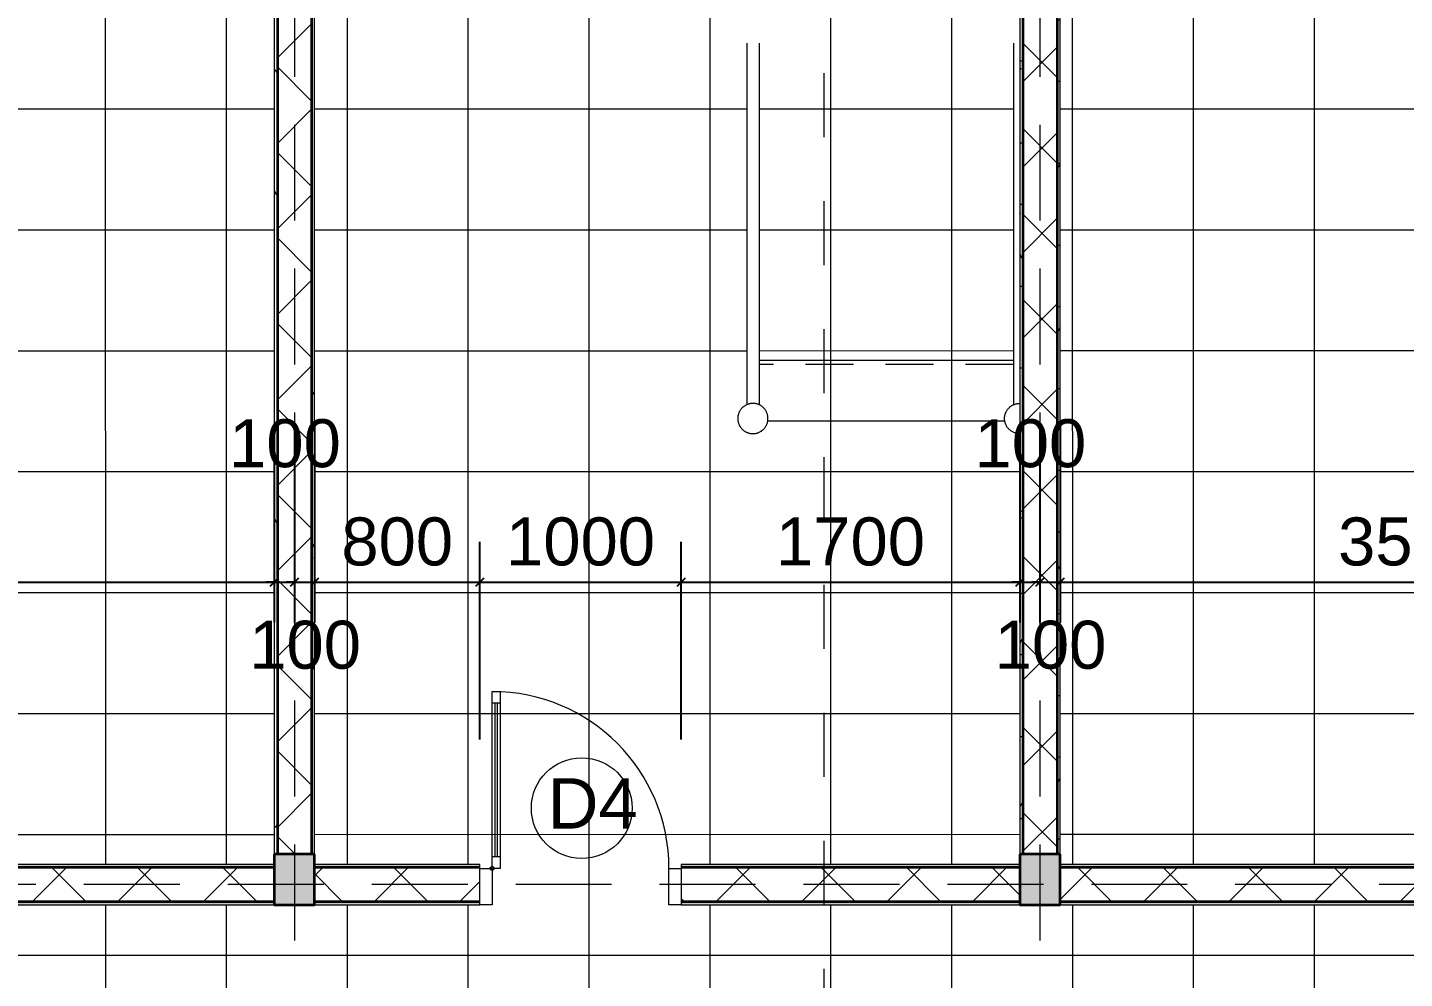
# Model space of a CAD drawing. Header units: millimetres. Extents: x -20510 to 108935, y -243239 to 20306.
# Drawn here: x 3025 to 9860, y -97666 to -92947 of the extents above; entities that cross this region are included whole.
import ezdxf

# ---------------------------------------------------------------- set-up
doc = ezdxf.new("R2010")
doc.units = ezdxf.units.MM
for name, pattern in [('Abgebrochen', [714.375, 476.25, -238.125]), ('Aligning Line', [635, 317.5, -317.5]), ('Hidden', [714.375, 476.25, -238.125]), ('Overhead', [396.875, 238.125, -158.75])]:
    doc.linetypes.add(name, pattern=pattern)
for name, color, linetype, lineweight in [('A-ANNO-DIMS', 1, 'Continuous', 9), ('A-DOOR', 2, 'Continuous', 18), ('A-DOOR-IDEN', 3, 'Continuous', 9), ('A-FLOR-HRAL', 2, 'Continuous', 9), ('A-FLOR-PATT', 8, 'Continuous', 9), ('A-WALL', 7, 'Continuous', 25), ('A-WALL-PATT', 8, 'Continuous', 18), ('G-ANNO-SYMB', 6, 'Abgebrochen', 9), ('S-COLS', 7, 'Continuous', 25), ('S-GRID', 1, 'Continuous', 9), ('S-STRS', 2, 'Continuous', 18)]:
    doc.layers.add(name, color=color, linetype=linetype, lineweight=lineweight)
doc.styles.add('Arial_2', font='arial.ttf', dxfattribs={"height": 300})
doc.styles.add('Arial_5', font='arial.ttf', dxfattribs={"height": 238.125})
doc.dimstyles.new('SecretInternalLinAngDimStyle5p4736185', dxfattribs={"dimscale": 304.8, "dimtxt": 242.94927, "dimasz": 0.130208, "dimexe": 0.656168, "dimexo": 0.0625, "dimgap": 0.260417, "dimtad": 1, "dimdec": 0, "dimrnd": 100, "dimzin": 0, "dimdsep": 46, "dimtxsty": 'Arial_5', "dimblk1": 'OBLIQUE', "dimblk2": 'OBLIQUE', "dimsah": 1, "dimcen": 0.09, "dimdle": 0.492126, "dimazin": 0, "dimtfac": 1, "dimtdec": 4, "dimtix": 1, "dimtmove": 0, "dimatfit": 3, "dimfxl": 2.624672, "dimfxlon": 1, "dimtvp": 1, "dimtolj": 1, "dimtzin": 0, "dimarcsym": 2})
doc.dimstyles.new('SecretInternalLinAngDimStyle5p4736185_1', dxfattribs={"dimscale": 304.8, "dimtxt": 242.94927, "dimasz": 0.130208, "dimexe": 0.656168, "dimexo": 0.0625, "dimgap": 0.260417, "dimtad": 1, "dimdec": 0, "dimrnd": 100, "dimzin": 0, "dimdsep": 46, "dimtxsty": 'Arial_5', "dimblk1": 'OBLIQUE', "dimblk2": 'OBLIQUE', "dimsah": 1, "dimcen": 0.09, "dimdle": 0.492126, "dimazin": 0, "dimtfac": 1, "dimtdec": 4, "dimtix": 1, "dimtmove": 2, "dimatfit": 3, "dimfxl": 2.624672, "dimfxlon": 1, "dimtvp": 1, "dimtolj": 1, "dimtzin": 0, "dimarcsym": 2})
pattern_1 = [(0, (0, -105000), (406.4, 101.6), [33.528, -271.272, 33.528, -271.272, -1625.6]), (0, (0, -105000), (406.4, 101.6), [-609.6, 33.528, -576.072, 33.528, -271.272, -711.2]), (0, (0, -105000), (406.4, 101.6), [-1524, 33.528, -169.672, 33.528, -474.472]), (120, (152.4, -104949.2), (-291.18818, 301.15272), [33.528, -271.272, 33.528, -271.272, -1625.6]), (120, (152.4, -104949.2), (-291.18818, 301.15272), [-609.6, 33.528, -576.072, 33.528, -271.272, -711.2]), (120, (152.4, -104949.2), (-291.18818, 301.15272), [-1524, 33.528, -169.672, 33.528, -474.472]), (240, (203.2, -104746), (-115.21182, -402.75272), [33.528, -271.272, 33.528, -271.272, -1625.6]), (240, (203.2, -104746), (-115.21182, -402.75272), [-609.6, 33.528, -576.072, 33.528, -271.272, -711.2]), (240, (203.2, -104746), (-115.21182, -402.75272), [-1524, 33.528, -169.672, 33.528, -474.472])]
pattern_2 = [(45, (0, -105000), (-212.132, 212.132), []), (135, (0, -105000), (-212.132, -212.132), [])]

# ---------------------------------------------------------------- blocks, each defined once
blk = doc.blocks.new('CỬA 1 CÁNH EROWINDOW_có ô chết_ - D4_1000x2200-2368989-04_MẶT BẰNG TẦNG 4')
at = {"layer": 'A-DOOR'}
for p, q in [((-439, 958), (-399, 958)), ((-439, 80), (-439, 958)), ((-399, 958), (-399, 900)), ((-399, 958), (-399, 80)), ((-399, 900), (-439, 900)), ((-424, 138), (-424, 900)), ((-414, 900), (-414, 138)), ((-399, 138), (-439, 138)), ((-500, -100), (-500, 80)), ((-500, 80), (-439, 80)), ((-439, 80), (-439, -100)), ((-399, 80), (-439, 80)), ((439, -100), (439, 80)), ((439, 80), (500, 80)), ((500, 80), (500, -100)), ((-439, -100), (-500, -100)), ((500, -100), (439, -100))]:
    blk.add_line(p, q, dxfattribs=at)
blk.add_circle((-439, 80), 10, dxfattribs=at)
blk.add_arc((-439, 80), 878, 0, 90, dxfattribs=at)
blk = doc.blocks.new('Railing - 150mm-2368385-04_MẶT BẰNG TẦNG 4')
at = {"layer": 'A-FLOR-HRAL', "flags": 128}
for points in [[(0, 75), (-3, 74.9), (-6, 74.8), (-9, 74.5), (-11.9, 74), (-14.9, 73.5), (-17.8, 72.9), (-20.7, 72.1), (-23.6, 71.2), (-26.4, 70.2), (-29.2, 69.1), (-31.9, 67.9), (-34.6, 66.5), (-37.3, 65.1), (-39.8, 63.5), (-42.3, 61.9), (-44.8, 60.2), (-47.2, 58.3), (-49.5, 56.4), (-51.7, 54.4), (-53.8, 52.3), (-55.8, 50.1), (-57.8, 47.8), (-59.7, 45.4), (-61.4, 43), (-63.1, 40.5), (-64.7, 38), (-66.1, 35.3), (-67.5, 32.7), (-68.8, 30), (-69.9, 27.2), (-70.9, 24.4), (-71.9, 21.5), (-72.7, 18.6), (-73.3, 15.7), (-73.9, 12.7), (-74.4, 9.8), (-74.7, 6.8), (-74.9, 3.8), (-75, 0.8), (-75, -2.2), (-74.8, -5.2), (-74.6, -8.2), (-74.2, -11.1), (-73.7, -14.1), (-73, -17), (-72.3, -19.9), (-71.4, -22.8), (-70.5, -25.7), (-69.4, -28.5), (-68.2, -31.2), (-66.9, -33.9), (-65.5, -36.6), (-64, -39.2), (-62.4, -41.7), (-60.6, -44.1), (-58.8, -46.5), (-56.9, -48.8), (-54.9, -51.1), (-52.8, -53.2), (-50.7, -55.3), (-48.4, -57.3), (-46.1, -59.2), (-43.7, -61), (-41.2, -62.7), (-38.7, -64.3), (-36.1, -65.8), (-33.4, -67.2), (-30.7, -68.4), (-27.9, -69.6), (-25.1, -70.7), (-22.3, -71.6), (-19.4, -72.4), (-16.5, -73.2), (-13.5, -73.8), (-10.6, -74.2), (-7.6, -74.6), (-4.6, -74.9), (-1.6, -75), (0, -75)], [(0, -75), (3, -74.9), (6, -74.8), (9, -74.5), (11.9, -74), (14.9, -73.5), (17.8, -72.9), (20.7, -72.1), (23.6, -71.2), (26.4, -70.2), (29.2, -69.1), (31.9, -67.9), (34.6, -66.5), (37.3, -65.1), (39.8, -63.5), (42.3, -61.9), (44.8, -60.2), (47.2, -58.3), (49.5, -56.4), (51.7, -54.4), (53.8, -52.3), (55.8, -50.1), (57.8, -47.8), (59.7, -45.4), (61.4, -43), (63.1, -40.5), (64.7, -38), (66.1, -35.3), (67.5, -32.7), (68.8, -30), (69.9, -27.2), (70.9, -24.4), (71.9, -21.5), (72.7, -18.6), (73.3, -15.7), (73.9, -12.7), (74.4, -9.8), (74.7, -6.8), (74.9, -3.8), (75, -0.8), (75, 2.2), (74.8, 5.2), (74.6, 8.2), (74.2, 11.1), (73.7, 14.1), (73, 17), (72.3, 19.9), (71.4, 22.8), (70.5, 25.7), (69.4, 28.5), (68.2, 31.2), (66.9, 33.9), (65.5, 36.6), (64, 39.2), (62.4, 41.7), (60.6, 44.1), (58.8, 46.5), (56.9, 48.8), (54.9, 51.1), (52.8, 53.2), (50.7, 55.3), (48.4, 57.3), (46.1, 59.2), (43.7, 61), (41.2, 62.7), (38.7, 64.3), (36.1, 65.8), (33.4, 67.2), (30.7, 68.4), (27.9, 69.6), (25.1, 70.7), (22.3, 71.6), (19.4, 72.4), (16.5, 73.2), (13.5, 73.8), (10.6, 74.2), (7.6, 74.6), (4.6, 74.9), (1.6, 75), (0, 75)]]:
    blk.add_lwpolyline(points, dxfattribs=at)
blk = doc.blocks.new('Railing - Railing-2370318-04_MẶT BẰNG TẦNG 4')
at = {"layer": 'A-FLOR-HRAL'}
for p, q in [((6594.7, 11975), (6594.7, 10400)), ((6656.1, 11975), (6656.1, 10400)), ((6594.7, 10400), (6594.7, 10180.8)), ((6656.1, 10400), (6656.1, 10180.5))]:
    blk.add_line(p, q, dxfattribs=at)
blk.add_blockref('Railing - 150mm-2368385-04_MẶT BẰNG TẦNG 4', (6625.4, 10112.5))
blk = doc.blocks.new('Railing - 150mm-V1-04_MẶT BẰNG TẦNG 4')
at = {"layer": 'A-FLOR-HRAL', "flags": 128}
blk.add_lwpolyline([(0, -75), (3, -74.9), (6, -74.8), (9, -74.5), (11.9, -74), (14.9, -73.5), (17.8, -72.9), (20.7, -72.1), (23.6, -71.2), (26.4, -70.2), (29.2, -69.1), (31.9, -67.9), (34.6, -66.5), (37.3, -65.1), (39.8, -63.5), (42.3, -61.9), (44.8, -60.2), (47.2, -58.3), (49.5, -56.4), (51.7, -54.4), (53.8, -52.3), (55.8, -50.1), (57.8, -47.8), (59.7, -45.4), (61.4, -43), (63.1, -40.5), (64.7, -38), (66.1, -35.3), (67.5, -32.7), (68.8, -30), (69.9, -27.2), (70.9, -24.4), (71.9, -21.5), (72.7, -18.6), (73.3, -15.7), (73.9, -12.7), (74.4, -9.8), (74.7, -6.8), (74.9, -3.8), (75, -0.8), (75, 2.2), (74.8, 5.2), (74.6, 8.2), (74.2, 11.1), (73.7, 14.1), (73, 17), (72.3, 19.9), (71.4, 22.8), (70.5, 25.7), (69.4, 28.5), (68.2, 31.2), (66.9, 33.9), (65.5, 36.6), (64, 39.2), (62.4, 41.7), (60.6, 44.1), (58.8, 46.5), (56.9, 48.8), (54.9, 51.1), (52.8, 53.2), (50.7, 55.3), (48.4, 57.3), (46.1, 59.2), (43.7, 61), (41.2, 62.7), (38.7, 64.3), (36.1, 65.8), (33.4, 67.2), (30.7, 68.4), (27.9, 69.6), (25.1, 70.7), (22.3, 71.6), (19.4, 72.4), (16.5, 73.2), (13.5, 73.8), (10.6, 74.2), (7.6, 74.6), (4.6, 74.9), (1.6, 75), (0, 75)], dxfattribs=at)
blk = doc.blocks.new('Railing - Railing-2370322-04_MẶT BẰNG TẦNG 4')
at = {"layer": 'A-FLOR-HRAL'}
for p, q in [((7918.9, 11975), (7918.9, 10400)), ((7918.9, 10400), (7918.9, 10180.5))]:
    blk.add_line(p, q, dxfattribs=at)
at = {"extrusion": (0, 0, -1), "zscale": -1}
blk.add_blockref('Railing - 150mm-V1-04_MẶT BẰNG TẦNG 4', (-7949.6, 10112.5), dxfattribs=at)
blk = doc.blocks.new('M_Concrete-Rectangular-Column - COT200X250-2391840-04_MẶT BẰNG TẦNG 4')
at = {"layer": 'S-COLS', "lineweight": 35}
blk.add_hatch(color=256, dxfattribs=at).paths.add_polyline_path([(100, -125), (100, 125), (-100, 125), (-100, -125)])
for p, q in [((100, 125), (-100, 125)), ((-100, 125), (-100, -125)), ((100, -125), (100, 125)), ((-100, -125), (100, -125))]:
    blk.add_line(p, q, dxfattribs=at)
blk = doc.blocks.new('KÝ HIEU CUA ĐI - KÝ HIEU CUA ĐI-1233-04_MẶT BẰNG TẦNG 4')
at = {"layer": 'A-DOOR-IDEN'}
blk.add_circle((0.059, -0.208), 2.5, dxfattribs=at)
blk = doc.blocks.new('_Oblique')
at = {"color": 0, "linetype": 'ByBlock', "lineweight": -2}
blk.add_line((-0.5, -0.5), (0.5, 0.5), dxfattribs=at)
blk = doc.blocks.new('DIMBLOCK170-04_MẶT BẰNG TẦNG 4')
at = {"layer": 'A-ANNO-DIMS', "color": 0, "lineweight": -2, "transparency": 16777216}
for p, q in [((4250, -94919.1), (4250, -95900)), ((650, -96480.9), (650, -95500)), ((500, -95700), (4400, -95700))]:
    blk.add_line(p, q, dxfattribs=at)
at = {"layer": 'Defpoints', "color": 0, "transparency": 16777216}
for p in [(4250, -94900), (4250, -95700), (650, -96500)]:
    blk.add_point(p, dxfattribs=at)
at = {"layer": 'A-ANNO-DIMS', "color": 0, "lineweight": -2, "transparency": 16777216, "xscale": 39.6875, "yscale": 39.6875, "zscale": 39.6875, "rotation": 180}
blk.add_blockref('_Oblique', (650, -95700), dxfattribs=at)
at = {"layer": 'A-ANNO-DIMS', "color": 0, "lineweight": -2, "transparency": 16777216, "xscale": 39.6875, "yscale": 39.6875, "zscale": 39.6875}
blk.add_blockref('_Oblique', (4250, -95700), dxfattribs=at)
at = {"layer": 'A-ANNO-DIMS', "color": 0, "transparency": 16777216, "insert": (2450, -95499), "char_height": 238.12, "width": 879.103, "attachment_point": 5, "style": 'Arial_5'}
blk.add_mtext('\\A1;3600', dxfattribs=at)
blk = doc.blocks.new('DIMBLOCK171-04_MẶT BẰNG TẦNG 4')
at = {"layer": 'A-ANNO-DIMS', "color": 0, "lineweight": -2, "transparency": 16777216}
for p, q in [((4250, -94919.1), (4250, -95900)), ((4350, -94919.1), (4350, -95900)), ((4250, -95700), (4210.3, -95700)), ((4250, -95700), (4350, -95700)), ((4350, -95700), (4389.7, -95700))]:
    blk.add_line(p, q, dxfattribs=at)
at = {"layer": 'Defpoints', "color": 0, "transparency": 16777216}
for p in [(4250, -94900), (4350, -94900), (4350, -95700)]:
    blk.add_point(p, dxfattribs=at)
at = {"layer": 'A-ANNO-DIMS', "color": 0, "lineweight": -2, "transparency": 16777216, "xscale": 39.6875, "yscale": 39.6875, "zscale": 39.6875}
blk.add_blockref('_Oblique', (4250, -95700), dxfattribs=at)
at = {"layer": 'A-ANNO-DIMS', "color": 0, "lineweight": -2, "transparency": 16777216, "xscale": 39.6875, "yscale": 39.6875, "zscale": 39.6875, "rotation": 180}
blk.add_blockref('_Oblique', (4350, -95700), dxfattribs=at)
at = {"layer": 'A-ANNO-DIMS', "color": 0, "transparency": 16777216, "insert": (4025.3, -94890.9), "char_height": 238.12, "width": 659.327, "attachment_point": 1, "line_spacing_factor": 0.941778, "style": 'Arial_5'}
blk.add_mtext('\\A1;100', dxfattribs=at)
blk = doc.blocks.new('DIMBLOCK172-04_MẶT BẰNG TẦNG 4')
at = {"layer": 'A-ANNO-DIMS', "color": 0, "lineweight": -2, "transparency": 16777216}
for p, q in [((4350, -94919.1), (4350, -95900)), ((4450, -94919.1), (4450, -95900)), ((4350, -95700), (4310.3, -95700)), ((4350, -95700), (4450, -95700)), ((4450, -95700), (4489.7, -95700))]:
    blk.add_line(p, q, dxfattribs=at)
at = {"layer": 'Defpoints', "color": 0, "transparency": 16777216}
for p in [(4350, -94900), (4450, -94900), (4450, -95700)]:
    blk.add_point(p, dxfattribs=at)
at = {"layer": 'A-ANNO-DIMS', "color": 0, "lineweight": -2, "transparency": 16777216, "xscale": 39.6875, "yscale": 39.6875, "zscale": 39.6875}
blk.add_blockref('_Oblique', (4350, -95700), dxfattribs=at)
at = {"layer": 'A-ANNO-DIMS', "color": 0, "lineweight": -2, "transparency": 16777216, "xscale": 39.6875, "yscale": 39.6875, "zscale": 39.6875, "rotation": 180}
blk.add_blockref('_Oblique', (4450, -95700), dxfattribs=at)
at = {"layer": 'A-ANNO-DIMS', "color": 0, "transparency": 16777216, "insert": (4125.3, -95890.9), "char_height": 238.12, "width": 659.327, "attachment_point": 1, "line_spacing_factor": 0.941778, "style": 'Arial_5'}
blk.add_mtext('\\A1;100', dxfattribs=at)
blk = doc.blocks.new('DIMBLOCK173-04_MẶT BẰNG TẦNG 4')
at = {"layer": 'A-ANNO-DIMS', "color": 0, "lineweight": -2, "transparency": 16777216}
for p, q in [((4450, -94919.1), (4450, -95900)), ((5270, -96480.9), (5270, -95500)), ((4300, -95700), (5420, -95700))]:
    blk.add_line(p, q, dxfattribs=at)
at = {"layer": 'Defpoints', "color": 0, "transparency": 16777216}
for p in [(4450, -94900), (5270, -95700), (5270, -96500)]:
    blk.add_point(p, dxfattribs=at)
at = {"layer": 'A-ANNO-DIMS', "color": 0, "lineweight": -2, "transparency": 16777216, "xscale": 39.6875, "yscale": 39.6875, "zscale": 39.6875, "rotation": 180}
blk.add_blockref('_Oblique', (4450, -95700), dxfattribs=at)
at = {"layer": 'A-ANNO-DIMS', "color": 0, "lineweight": -2, "transparency": 16777216, "xscale": 39.6875, "yscale": 39.6875, "zscale": 39.6875}
blk.add_blockref('_Oblique', (5270, -95700), dxfattribs=at)
at = {"layer": 'A-ANNO-DIMS', "color": 0, "transparency": 16777216, "insert": (4860, -95499), "char_height": 238.12, "width": 659.327, "attachment_point": 5, "style": 'Arial_5'}
blk.add_mtext('\\A1;800', dxfattribs=at)
blk = doc.blocks.new('DIMBLOCK174-04_MẶT BẰNG TẦNG 4')
at = {"layer": 'A-ANNO-DIMS', "color": 0, "lineweight": -2, "transparency": 16777216}
for p, q in [((5270, -96480.9), (5270, -95500)), ((6270, -96480.9), (6270, -95500)), ((5120, -95700), (6420, -95700))]:
    blk.add_line(p, q, dxfattribs=at)
at = {"layer": 'Defpoints', "color": 0, "transparency": 16777216}
for p in [(6270, -95700), (5270, -96500), (6270, -96500)]:
    blk.add_point(p, dxfattribs=at)
at = {"layer": 'A-ANNO-DIMS', "color": 0, "lineweight": -2, "transparency": 16777216, "xscale": 39.6875, "yscale": 39.6875, "zscale": 39.6875, "rotation": 180}
blk.add_blockref('_Oblique', (5270, -95700), dxfattribs=at)
at = {"layer": 'A-ANNO-DIMS', "color": 0, "lineweight": -2, "transparency": 16777216, "xscale": 39.6875, "yscale": 39.6875, "zscale": 39.6875}
blk.add_blockref('_Oblique', (6270, -95700), dxfattribs=at)
at = {"layer": 'A-ANNO-DIMS', "color": 0, "transparency": 16777216, "insert": (5770, -95499), "char_height": 238.12, "width": 879.103, "attachment_point": 5, "style": 'Arial_5'}
blk.add_mtext('\\A1;1000', dxfattribs=at)
blk = doc.blocks.new('DIMBLOCK175-04_MẶT BẰNG TẦNG 4')
at = {"layer": 'A-ANNO-DIMS', "color": 0, "lineweight": -2, "transparency": 16777216}
for p, q in [((7950, -94919.1), (7950, -95900)), ((6270, -96480.9), (6270, -95500)), ((6120, -95700), (8100, -95700))]:
    blk.add_line(p, q, dxfattribs=at)
at = {"layer": 'Defpoints', "color": 0, "transparency": 16777216}
for p in [(7950, -94900), (7950, -95700), (6270, -96500)]:
    blk.add_point(p, dxfattribs=at)
at = {"layer": 'A-ANNO-DIMS', "color": 0, "lineweight": -2, "transparency": 16777216, "xscale": 39.6875, "yscale": 39.6875, "zscale": 39.6875, "rotation": 180}
blk.add_blockref('_Oblique', (6270, -95700), dxfattribs=at)
at = {"layer": 'A-ANNO-DIMS', "color": 0, "lineweight": -2, "transparency": 16777216, "xscale": 39.6875, "yscale": 39.6875, "zscale": 39.6875}
blk.add_blockref('_Oblique', (7950, -95700), dxfattribs=at)
at = {"layer": 'A-ANNO-DIMS', "color": 0, "transparency": 16777216, "insert": (7110, -95499), "char_height": 238.12, "width": 879.103, "attachment_point": 5, "style": 'Arial_5'}
blk.add_mtext('\\A1;1700', dxfattribs=at)
blk = doc.blocks.new('DIMBLOCK176-04_MẶT BẰNG TẦNG 4')
at = {"layer": 'A-ANNO-DIMS', "color": 0, "lineweight": -2, "transparency": 16777216}
for p, q in [((7950, -94919.1), (7950, -95900)), ((8050, -94919.1), (8050, -95900)), ((7950, -95700), (7910.3, -95700)), ((7950, -95700), (8050, -95700)), ((8050, -95700), (8089.7, -95700))]:
    blk.add_line(p, q, dxfattribs=at)
at = {"layer": 'Defpoints', "color": 0, "transparency": 16777216}
for p in [(7950, -94900), (8050, -94900), (8050, -95700)]:
    blk.add_point(p, dxfattribs=at)
at = {"layer": 'A-ANNO-DIMS', "color": 0, "lineweight": -2, "transparency": 16777216, "xscale": 39.6875, "yscale": 39.6875, "zscale": 39.6875}
blk.add_blockref('_Oblique', (7950, -95700), dxfattribs=at)
at = {"layer": 'A-ANNO-DIMS', "color": 0, "lineweight": -2, "transparency": 16777216, "xscale": 39.6875, "yscale": 39.6875, "zscale": 39.6875, "rotation": 180}
blk.add_blockref('_Oblique', (8050, -95700), dxfattribs=at)
at = {"layer": 'A-ANNO-DIMS', "color": 0, "transparency": 16777216, "insert": (7725.3, -94890.9), "char_height": 238.12, "width": 659.327, "attachment_point": 1, "line_spacing_factor": 0.941778, "style": 'Arial_5'}
blk.add_mtext('\\A1;100', dxfattribs=at)
blk = doc.blocks.new('DIMBLOCK177-04_MẶT BẰNG TẦNG 4')
at = {"layer": 'A-ANNO-DIMS', "color": 0, "lineweight": -2, "transparency": 16777216}
for p, q in [((8050, -94919.1), (8050, -95900)), ((8150, -94919.1), (8150, -95900)), ((8050, -95700), (8010.3, -95700)), ((8050, -95700), (8150, -95700)), ((8150, -95700), (8189.7, -95700))]:
    blk.add_line(p, q, dxfattribs=at)
at = {"layer": 'Defpoints', "color": 0, "transparency": 16777216}
for p in [(8050, -94900), (8150, -94900), (8150, -95700)]:
    blk.add_point(p, dxfattribs=at)
at = {"layer": 'A-ANNO-DIMS', "color": 0, "lineweight": -2, "transparency": 16777216, "xscale": 39.6875, "yscale": 39.6875, "zscale": 39.6875}
blk.add_blockref('_Oblique', (8050, -95700), dxfattribs=at)
at = {"layer": 'A-ANNO-DIMS', "color": 0, "lineweight": -2, "transparency": 16777216, "xscale": 39.6875, "yscale": 39.6875, "zscale": 39.6875, "rotation": 180}
blk.add_blockref('_Oblique', (8150, -95700), dxfattribs=at)
at = {"layer": 'A-ANNO-DIMS', "color": 0, "transparency": 16777216, "insert": (7825.3, -95890.9), "char_height": 238.12, "width": 659.327, "attachment_point": 1, "line_spacing_factor": 0.941778, "style": 'Arial_5'}
blk.add_mtext('\\A1;100', dxfattribs=at)
blk = doc.blocks.new('DIMBLOCK178-04_MẶT BẰNG TẦNG 4')
at = {"layer": 'A-ANNO-DIMS', "color": 0, "lineweight": -2, "transparency": 16777216}
for p, q in [((8150, -94919.1), (8150, -95900)), ((11650, -94919.1), (11650, -95900)), ((8000, -95700), (11800, -95700))]:
    blk.add_line(p, q, dxfattribs=at)
at = {"layer": 'Defpoints', "color": 0, "transparency": 16777216}
for p in [(8150, -94900), (11650, -94900), (11650, -95700)]:
    blk.add_point(p, dxfattribs=at)
at = {"layer": 'A-ANNO-DIMS', "color": 0, "lineweight": -2, "transparency": 16777216, "xscale": 39.6875, "yscale": 39.6875, "zscale": 39.6875, "rotation": 180}
blk.add_blockref('_Oblique', (8150, -95700), dxfattribs=at)
at = {"layer": 'A-ANNO-DIMS', "color": 0, "lineweight": -2, "transparency": 16777216, "xscale": 39.6875, "yscale": 39.6875, "zscale": 39.6875}
blk.add_blockref('_Oblique', (11650, -95700), dxfattribs=at)
at = {"layer": 'A-ANNO-DIMS', "color": 0, "transparency": 16777216, "insert": (9900, -95499), "char_height": 238.12, "width": 879.103, "attachment_point": 5, "style": 'Arial_5'}
blk.add_mtext('\\A1;3500', dxfattribs=at)

msp = doc.modelspace()

# ---------------------------------------------------------------- hatches: boundary and pattern name
at = {"layer": 'A-FLOR-PATT'}
h = msp.add_hatch(dxfattribs=at)
h.set_pattern_fill('FP_6', color=256, style=0, pattern_type=2)
h.set_pattern_definition([(0.0043, (16612.5, -97550.4), (-0.045, 600), []), (90.004, (16612.5, -97550.4), (-600, -0.042), [])])
h.paths.add_polyline_path([(450, -105100.9), (825, -105100.8), (825, -104951), (650, -104951), (650, -105100), (450, -105100), (450, -104900), (574, -104900), (574, -104750), (450, -104750), (450, -105100)])
h.paths.add_polyline_path([(1925, -105100.8), (2025, -105100.7), (2025, -105001), (1925, -105001)])
h.paths.add_polyline_path([(3125, -105100.7), (3225, -105100.7), (3225, -105001), (3125, -105001)])
h.paths.add_polyline_path([(4250, -105100.6), (11550, -105100), (11550, -99700), (8150, -99700), (8150, -99750), (7950, -99750), (7950, -99700), (7270, -99700), (7270, -99500), (12580, -99500), (12580, -99700), (11750, -99700), (11750, -104900), (22350, -104900), (22350, -99700), (22250, -99700), (22250, -99500), (23080, -99500), (23080, -99700), (22550, -99700), (22550, -104900), (25950, -104900), (25950, -99700), (24080, -99700), (24080, -99500), (31170, -99500), (31170, -99700), (29750, -99700), (29750, -99750), (29550, -99750), (29550, -99700), (26150, -99700), (26150, -105099), (32150, -105098.5), (32150, -105006), (32250, -105006), (32251.1, -105098.5), (33450, -105098.4), (33450, -105006), (33550, -105006), (33550, -104901), (37250, -104900), (37250, -104750), (37025, -104750), (37025, -104650), (37050, -104650), (37050, -101600), (37150, -101600), (37150, -102450), (37254.9, -102450), (37260.1, -99700), (37250, -99700), (37250, -99750), (37050, -99750), (37050, -99700), (33450, -99700), (33450, -99750), (33250, -99750), (33250, -99700), (32570, -99700), (32570, -99500), (37050, -99500), (37050, -97300), (33220, -97300), (33220, -97100), (33250, -97100), (33249.6, -94962.3), (33229.6, -94959.1), (33218.4, -94955.4), (33204.2, -94946.2), (33198.9, -94942), (33189.7, -94931.5), (33179.7, -94912.4), (33176.2, -94900.8), (33175.2, -94881.6), (33178.7, -94864.4), (33184.8, -94850.1), (33194.5, -94837.3), (33205.5, -94827), (33218.9, -94818.1), (33218.9, -93025.5), (33250, -93025.5), (33250, -90200), (29750, -90200), (29750, -93701.8), (29781.1, -93694.4), (30299.2, -93452.8), (30346.5, -93258.4), (30478.5, -93541.6), (30525.8, -93347.2), (31075, -93091.1), (31075, -93095.7), (31094.6, -93091.1), (31094.6, -93093.6), (31105.3, -93091.1), (31105.3, -94819.4), (31123.5, -94831.6), (31135.5, -94845.3), (31143.7, -94858.9), (31147.7, -94877.9), (31148.6, -94897.5), (31142.7, -94915.7), (31133.9, -94933), (31119.1, -94947.4), (31102.8, -94955.6), (31090, -94960.8), (31074.6, -94961.5), (31053.8, -94959), (31043.9, -94955.6), (31025.7, -94943.4), (31013.7, -94929.7), (31005.5, -94916.1), (31000.6, -94900), (29823, -94900), (29819.5, -94916.1), (29809.4, -94932.8), (29795.4, -94947.1), (29779.1, -94956.8), (29765.8, -94960.5), (29750, -94961.5), (29750, -97100), (32220, -97100), (32220, -97300), (29540, -97300), (29540, -97100), (29550, -97100), (29550, -91900), (23000, -91900), (23000, -92900), (22550, -92900), (22550, -97100), (25950, -97100), (25950, -97050), (26150, -97050), (26150, -97100), (28540, -97100), (28540, -97300), (22340, -97300), (22340, -97100), (22350, -97100), (22350, -92900), (19900, -92900), (19900, -91900), (15350, -91900), (15350, -97100), (18750, -97100), (18750, -97050), (18950, -97050), (18950, -97100), (21340, -97100), (21340, -97300), (15140, -97300), (15140, -97100), (15150, -97100), (15150, -91900), (8150, -91900), (8150, -97100), (11550, -97100), (11550, -97050), (11750, -97050), (11750, -97100), (14140, -97100), (14140, -97300), (6270, -97300), (6270, -97100), (7950, -97100), (7949.6, -94962.3), (7929.6, -94959.1), (7918.4, -94955.4), (7907.3, -94948.4), (7898.9, -94942), (7889.7, -94931.5), (7879.7, -94912.4), (7876.1, -94900), (7875.2, -94881.6), (7878.7, -94864.4), (7884.8, -94850.1), (7894.5, -94837.3), (7905.5, -94827), (7918.9, -94818.1), (7918.9, -93025.5), (7950, -93025.5), (7950, -90200), (4450, -90200), (4450, -97100), (5270, -97100), (5270, -97300), (450, -97300), (450, -97050), (650, -97050), (650, -97100), (4250, -97100), (4250, -91700.8), (4225, -91700.8), (4225, -91899), (675, -91899), (675, -92150), (650, -92150), (650, -94700), (450, -94700), (450, -96200), (-4025.9, -96200), (-4050, -100600), (450, -100600), (450, -102100), (650, -102100), (650, -104650), (675, -104650), (675, -104851), (925, -104851), (925, -104901), (4225, -104901), (4225, -104956), (4250, -104956), (4250, -105100)])
h.paths.add_polyline_path([(34550, -105098.3), (34650, -105098.3), (34650, -105001), (34550, -105001)])
h.paths.add_polyline_path([(35750, -105098.2), (35850, -105098.2), (35850, -105001), (35750, -105001)])
h.paths.add_polyline_path([(36950, -105098.2), (37050, -105098.1), (37050, -105000), (36950, -105000)])
h.paths.add_polyline_path([(37250.8, -104650), (37252.5, -103750), (37250, -103750), (37250, -104650)])
h.paths.add_polyline_path([(37252.7, -103650), (37252.9, -103550), (37150, -103550), (37150, -103650), (37250, -103650)])
h.paths.add_polyline_path([(450, -103650), (550, -103650), (550, -103550), (450, -103550), (450, -103625.1)])
h.paths.add_polyline_path([(37250, -103450), (37253.1, -103450), (37254.7, -102550), (37250, -102550), (37250, -102750.1)])
h.paths.add_polyline_path([(450, -103450), (450, -103450), (450, -102750.1)])
h.paths.add_polyline_path([(450, -102450), (550, -102450), (550, -102200), (450, -102200), (450, -102450)])
h.paths.add_polyline_path([(4450, -99750), (4250, -99750), (4250, -99700), (650, -99700), (650, -99750), (450, -99750), (450, -99500), (5870, -99500), (5870, -99700), (4450, -99700)])
h.paths.add_polyline_path([(18950, -99750), (18750, -99750), (18750, -99700), (15350, -99700), (15350, -99750), (15150, -99750), (15150, -99700), (13980, -99700), (13980, -99500), (20850, -99500), (20850, -99700), (18950, -99700)])
h.paths.add_polyline_path([(37250, -99500), (37260.4, -99500), (37264.5, -97300), (37250, -97300), (37250, -99249.9)])
h.paths.add_polyline_path([(37255.3, -97100), (37264.9, -97100), (37269.7, -94530), (37250, -94530), (37250, -97100)])
h.paths.add_polyline_path([(35110.6, -97100), (37050, -97100), (37050, -97097.4), (35000, -97097.4), (35000, -96548.3), (34650, -96548.3), (34650, -97100), (35000.7, -97100)])
h.paths.add_polyline_path([(34084, -97100), (34550, -97100), (34550, -96500), (34650, -96500), (34650, -95700), (34550, -95700), (34550, -95600), (34350, -95600), (34350, -95500), (37050, -95500), (37050, -95498.3), (33450, -95498.3), (33450.7, -95500), (33550, -95500), (33550, -95600), (33450, -95600), (33450, -97100)])
h.paths.add_polyline_path([(6625.4, -94962.3), (6603.7, -94958.8), (6589.2, -94952.6), (6578, -94945), (6567.3, -94934), (6558, -94919.4), (6553.1, -94905.6), (6550.7, -94887.5), (6552.7, -94870.1), (6559.3, -94854.2), (6569.7, -94838.2), (6580.4, -94828.6), (6594.7, -94819.2), (6594.7, -93025.5), (6656.1, -93025.5), (6656.9, -94819.6), (6672.8, -94830), (6683.5, -94841), (6692.8, -94855.6), (6697.7, -94869.4), (6700.1, -94887.5), (6698.1, -94904.9), (6691.5, -94920.8), (6681.1, -94936.8), (6674, -94943.8), (6655.8, -94955.8), (6641, -94960.5), (6634, -94961.3)])
h.paths.add_polyline_path([(31925.4, -94962.3), (31903.7, -94958.8), (31889.2, -94952.6), (31878, -94945), (31867.3, -94934), (31858, -94919.4), (31853.1, -94905.6), (31850.7, -94887.5), (31852.7, -94870.1), (31859.3, -94854.2), (31869.7, -94838.2), (31880.4, -94828.6), (31894.7, -94819.2), (31894.7, -93025.5), (31956.1, -93025.5), (31956.9, -94819.6), (31972.8, -94830), (31983.5, -94841), (31992.8, -94855.6), (31997.7, -94869.4), (32000.1, -94887.5), (31998.1, -94904.9), (31991.5, -94920.8), (31981.1, -94936.8), (31974, -94943.8), (31955.8, -94955.8), (31941, -94960.5)])
h.paths.add_polyline_path([(550, -94600), (550, -94350), (450, -94350), (450, -94600)])
h.paths.add_polyline_path([(37269.9, -94430), (37275, -91699.9), (37250, -91700), (37250, -94430), (37255.3, -94430)])
h.paths.add_polyline_path([(550, -93250), (550, -93150), (450, -93150), (450, -93250)])
h.paths.add_polyline_path([(450, -93050), (450, -93050), (450, -92249.6)])
h.paths.add_polyline_path([(575, -92050), (575, -91900), (450, -91900), (450, -91700), (650, -91700), (650, -91799), (825, -91799), (825, -91699.3), (450, -91700), (450, -92050)])
h.paths.add_polyline_path([(3125, -91799), (3225, -91799), (3225, -91700.3), (3125, -91700.3)])
h.paths.add_polyline_path([(2025, -91799), (2025, -91699.8), (1925, -91699.8), (1925, -91799)])
h.paths.add_polyline_path([(9374.5, -91700), (29550, -91699.1), (29550, -91699.1), (8150, -91698.3), (8150, -91700), (8838, -91700)])
h.paths.add_polyline_path([(4250, -91699.9), (4250, -90000), (4250, -90000), (4250, -91699.9)])
at = {"layer": 'A-WALL-PATT', "lineweight": 9}
h = msp.add_hatch(dxfattribs=at)
h.set_pattern_fill('FP_2', color=256, style=0, pattern_type=2)
h.set_pattern_definition(pattern_1)
h.paths.add_polyline_path([(4265, -97050), (4265, -91900), (4250, -91900), (4250.1, -97050)])
h.paths.add_polyline_path([(4250, -91700), (4265, -91700), (4264.6, -90200), (4250, -90200), (4250, -90499.5)])
h = msp.add_hatch(dxfattribs=at)
h.set_pattern_fill('FP_3', color=256, style=0, pattern_type=2)
h.set_pattern_definition(pattern_2)
h.paths.add_polyline_path([(4435, -97050), (4435, -91900), (4265, -91900), (4265, -97050), (4266.2, -97050)])
h.paths.add_polyline_path([(4265, -91700), (4435, -91700), (4434.6, -90200), (4265, -90200), (4265, -90499.5)])
h = msp.add_hatch(dxfattribs=at)
h.set_pattern_fill('FP_2', color=256, style=0, pattern_type=2)
h.set_pattern_definition(pattern_1)
h.paths.add_polyline_path([(4450, -97050), (4450, -91900), (4435, -91900), (4435.1, -97050)])
h.paths.add_polyline_path([(4446.7, -91700), (4450, -91700), (4450, -90200), (4435, -90200), (4435, -91700)])
h = msp.add_hatch(dxfattribs=at)
h.set_pattern_fill('FP_2', color=256, style=0, pattern_type=2)
h.set_pattern_definition(pattern_1)
h.paths.add_polyline_path([(7964.9, -97050), (7965, -97050), (7965, -91900), (7950, -91900), (7950, -97050)])
h.paths.add_polyline_path([(7950, -91700), (7965, -91700), (7965, -90200), (7950, -90200), (7950, -90499.5)])
h = msp.add_hatch(dxfattribs=at)
h.set_pattern_fill('FP_3', color=256, style=0, pattern_type=2)
h.set_pattern_definition(pattern_2)
h.paths.add_polyline_path([(8135, -97050), (8134.5, -91900), (7965, -91900), (7965, -97050), (7966.6, -97050)])
h.paths.add_polyline_path([(8135, -91700), (8135, -90200), (7965, -90200), (7965, -91700), (8133.3, -91700)])
h = msp.add_hatch(dxfattribs=at)
h.set_pattern_fill('FP_2', color=256, style=0, pattern_type=2)
h.set_pattern_definition(pattern_1)
h.paths.add_polyline_path([(8150, -97050), (8150, -91900), (8135, -91900), (8135.1, -97050)])
h.paths.add_polyline_path([(8150, -91700), (8150, -90200), (8135, -90200), (8135, -91700)])
h = msp.add_hatch(dxfattribs=at)
h.set_pattern_fill('FP_2', color=256, style=0, pattern_type=2)
h.set_pattern_definition(pattern_1)
h.paths.add_polyline_path([(33220, -97115), (33250, -97115), (33250, -97100), (33220, -97100)])
h.paths.add_polyline_path([(650, -97115), (4250, -97115), (4250, -97100), (650, -97100)])
h.paths.add_polyline_path([(32220, -97115), (32220, -97100), (29750, -97100), (29750, -97115), (30344.7, -97115)])
h.paths.add_polyline_path([(29540, -97115), (29550, -97115), (29550, -97100), (29540, -97100)])
h.paths.add_polyline_path([(4450, -97115), (5270, -97115), (5270, -97100), (4450, -97100)])
h.paths.add_polyline_path([(6270, -97115), (7950, -97115), (7950, -97100), (6270, -97100)])
h.paths.add_polyline_path([(8150, -97115), (11550, -97115), (11550, -97100), (8150, -97100)])
h.paths.add_polyline_path([(28540, -97115), (28540, -97100), (26150, -97100), (26150, -97115), (28438.3, -97115)])
h.paths.add_polyline_path([(11750, -97115), (14140, -97115), (14140, -97100), (11750, -97100), (11750, -97109)])
h.paths.add_polyline_path([(15350, -97115), (18750, -97115), (18750, -97100), (15350, -97100)])
h.paths.add_polyline_path([(25950, -97115), (25950, -97100), (22550, -97100), (22550, -97115), (24625.5, -97115)])
h.paths.add_polyline_path([(22340, -97115), (22350, -97115), (22350, -97100), (22340, -97100)])
h.paths.add_polyline_path([(15150, -97115), (15150, -97100), (15140, -97100), (15140, -97115)])
h.paths.add_polyline_path([(21340, -97115), (21340, -97100), (18950, -97100), (18950, -97115), (20812.8, -97115)])
h = msp.add_hatch(dxfattribs=at)
h.set_pattern_fill('FP_3', color=256, style=0, pattern_type=2)
h.set_pattern_definition(pattern_2)
h.paths.add_polyline_path([(18750, -97285), (18750, -97115), (15350, -97115.4), (15350, -97285), (17000, -97285)])
h.paths.add_polyline_path([(1748.9, -97285), (4250, -97285), (4250, -97115), (650, -97115), (650, -97285)])
h.paths.add_polyline_path([(4450, -97285), (5270, -97285), (5270, -97115), (4450, -97115), (4450, -97146.3)])
h.paths.add_polyline_path([(33250, -97285), (33250, -97115), (33220, -97115), (33220, -97285)])
h.paths.add_polyline_path([(6270, -97285), (7950, -97285), (7950, -97115), (6270, -97115), (6270, -97200)])
h.paths.add_polyline_path([(8150, -97285), (11550, -97285), (11550, -97115), (8150, -97115.4)])
h.paths.add_polyline_path([(32220, -97285), (32220, -97115), (29750, -97116), (29750, -97285), (30344.7, -97285)])
h.paths.add_polyline_path([(11750, -97285), (14140, -97285), (14140, -97115), (11750, -97115), (11750, -97217.3)])
h.paths.add_polyline_path([(29540, -97285), (29550, -97285), (29550, -97115), (29540, -97115), (29540, -97200)])
h.paths.add_polyline_path([(15150, -97285), (15150, -97115), (15140, -97115), (15140, -97285)])
h.paths.add_polyline_path([(18950, -97285), (21340, -97285), (21340, -97115), (18950, -97115), (18950, -97217.3)])
h.paths.add_polyline_path([(28540, -97285), (28540, -97115), (26150, -97115), (26150, -97285), (28438.3, -97285)])
h.paths.add_polyline_path([(22550, -97285), (25950, -97285), (25950, -97115), (22550, -97115.4)])
h.paths.add_polyline_path([(22350, -97285), (22350, -97115), (22340, -97115), (22340, -97285)])
h = msp.add_hatch(dxfattribs=at)
h.set_pattern_fill('FP_2', color=256, style=0, pattern_type=2)
h.set_pattern_definition(pattern_1)
h.paths.add_polyline_path([(18750, -97300), (18750, -97285), (15350, -97285.5), (15350, -97300), (17000, -97300)])
h.paths.add_polyline_path([(1748.9, -97300), (4250, -97300), (4250, -97285), (650, -97285), (650, -97300)])
h.paths.add_polyline_path([(4450, -97300), (5270, -97300), (5270, -97285), (4450, -97285), (4450, -97287.7)])
h.paths.add_polyline_path([(33220, -97300), (33250, -97300), (33250, -97285), (33220, -97285)])
h.paths.add_polyline_path([(32220, -97300), (32220, -97285), (29750, -97285), (29750, -97300), (30344.7, -97300)])
h.paths.add_polyline_path([(29550, -97300), (29550, -97285), (29540, -97285), (29540, -97300)])
h.paths.add_polyline_path([(6270, -97300), (7950, -97300), (7950, -97285), (6270, -97285)])
h.paths.add_polyline_path([(8150, -97300), (11550, -97300), (11550, -97285), (8150, -97285), (8150, -97296.4)])
h.paths.add_polyline_path([(28438.3, -97300), (28540, -97300), (28540, -97285), (26150, -97285), (26150, -97300)])
h.paths.add_polyline_path([(11750, -97300), (14140, -97300), (14140, -97285), (11750, -97285), (11750, -97289.6)])
h.paths.add_polyline_path([(25950, -97300), (25950, -97285), (22550, -97285.5), (22550, -97300), (24625.5, -97300)])
h.paths.add_polyline_path([(15140, -97300), (15150, -97300), (15150, -97285), (15140, -97285)])
h.paths.add_polyline_path([(18950, -97300), (21340, -97300), (21340, -97285), (18950, -97285), (18950, -97294.2)])
h.paths.add_polyline_path([(22350, -97300), (22350, -97285), (22340, -97285), (22340, -97300)])

# ---------------------------------------------------------------- linework, layer by layer
at = {"layer": 'A-WALL', "lineweight": 18}
for p, q in [((4250, -91900), (4250, -97050)), ((4450, -97050), (4450, -91900)), ((7950, -91900), (7950, -97050)), ((8150, -97050), (8150, -91900)), ((4250, -97100), (650, -97100)), ((5270, -97100), (4450, -97100)), ((5270, -97300), (5270, -97100)), ((7950, -97100), (6270, -97100)), ((6270, -97100), (6270, -97300)), ((11550, -97100), (8150, -97100)), ((650, -97300), (4250, -97300)), ((4450, -97300), (5270, -97300)), ((6270, -97300), (7950, -97300)), ((8150, -97300), (11550, -97300))]:
    msp.add_line(p, q, dxfattribs=at)
at = {"layer": 'A-WALL', "lineweight": 35}
for p, q in [((4265, -91900), (4265, -97050)), ((4435, -91900), (4435, -97050)), ((7965, -91900), (7965, -97050)), ((8135, -91900), (8135, -97050)), ((4250, -97115), (650, -97115)), ((5270, -97115), (4450, -97115)), ((7950, -97115), (6270, -97115)), ((11550, -97115), (8150, -97115)), ((4250, -97285), (650, -97285)), ((5270, -97285), (4450, -97285)), ((7950, -97285), (6270, -97285)), ((11550, -97285), (8150, -97285))]:
    msp.add_line(p, q, dxfattribs=at)
at = {"layer": 'G-ANNO-SYMB', "linetype": 'Aligning Line'}
msp.add_line((6978.4, -88728.4), (6978.4, -109684.7), dxfattribs=at)
at = {"layer": 'S-GRID', "linetype": 'Hidden'}
for p, q in [((4350, -87000), (4350, -108000)), ((8050, -87000), (8050, -108000)), ((39500, -97200), (-3000, -97200))]:
    msp.add_line(p, q, dxfattribs=at)
at = {"layer": 'S-STRS'}
for p, q in [((7918.9, -94600), (6656.1, -94600)), ((7876.1, -94900), (6698.9, -94900))]:
    msp.add_line(p, q, dxfattribs=at)
at = {"layer": 'S-STRS', "linetype": 'Overhead', "lineweight": 9}
msp.add_line((7918.9, -94620), (6656.1, -94620), dxfattribs=at)

# ---------------------------------------------------------------- block references
at = {"layer": 'A-DOOR'}
msp.add_blockref('CỬA 1 CÁNH EROWINDOW_có ô chết_ - D4_1000x2200-2368989-04_MẶT BẰNG TẦNG 4', (5770, -97200), dxfattribs=at)
at = {"layer": 'A-DOOR-IDEN', "xscale": 99.99999999999991, "yscale": 99.99999999999991, "zscale": 99.99999999999991}
msp.add_blockref('KÝ HIEU CUA ĐI - KÝ HIEU CUA ĐI-1233-04_MẶT BẰNG TẦNG 4', (5770, -96800), dxfattribs=at)
at = {"layer": 'A-FLOR-HRAL'}
for name in ['Railing - Railing-2370318-04_MẶT BẰNG TẦNG 4', 'Railing - Railing-2370322-04_MẶT BẰNG TẦNG 4']:
    msp.add_blockref(name, (0, -105000), dxfattribs=at)
at = {"layer": 'S-COLS', "lineweight": 35}
for p in [(4350, -97175), (8050, -97175)]:
    msp.add_blockref('M_Concrete-Rectangular-Column - COT200X250-2391840-04_MẶT BẰNG TẦNG 4', p, dxfattribs=at)

# ---------------------------------------------------------------- texts
at = {"layer": 'A-DOOR-IDEN', "insert": (5606.9, -96672.1), "char_height": 250, "width": 429.704, "attachment_point": 1, "style": 'Arial_2'}
msp.add_mtext('D4', dxfattribs=at)

# ---------------------------------------------------------------- dimensions: what is measured, and where the dimension line sits
at = {"layer": 'A-ANNO-DIMS'}
for base, p1, p2, override, picture, middle in [((4250, -95700), (650, -96500), (4250, -94900), {"dimpost": '<>', "dimfxl": 3939.543121}, 'DIMBLOCK170-04_MẶT BẰNG TẦNG 4', (2450, -95499)), ((5270, -95700), (4450, -94900), (5270, -96500), {"dimpost": '<>', "dimfxl": 1797.887649}, 'DIMBLOCK173-04_MẶT BẰNG TẦNG 4', (4860, -95499)), ((7950, -95700), (6270, -96500), (7950, -94900), {"dimpost": '<>', "dimfxl": 2320}, 'DIMBLOCK175-04_MẶT BẰNG TẦNG 4', (7110, -95499)), ((11650, -95700), (8150, -94900), (11650, -94900), {"dimpost": '<>', "dimfxl": 3500}, 'DIMBLOCK178-04_MẶT BẰNG TẦNG 4', (9900, -95499)), ((6270, -95700), (5270, -96500), (6270, -96500), {"dimpost": '<>', "dimfxl": 1000}, 'DIMBLOCK174-04_MẶT BẰNG TẦNG 4', (5770, -95499))]:
    dim = msp.add_linear_dim(base=base, p1=p1, p2=p2, dimstyle='SecretInternalLinAngDimStyle5p4736185', override=override, dxfattribs=at)
    dim.commit()
    dim.dimension.update_dxf_attribs({"geometry": picture, "text_midpoint": middle})
for base, p1, p2, picture, middle in [((4350, -95700), (4250, -94900), (4350, -94900), 'DIMBLOCK171-04_MẶT BẰNG TẦNG 4', (4354.9, -95049.6)), ((4450, -95700), (4350, -94900), (4450, -94900), 'DIMBLOCK172-04_MẶT BẰNG TẦNG 4', (4454.9, -96049.6)), ((8050, -95700), (7950, -94900), (8050, -94900), 'DIMBLOCK176-04_MẶT BẰNG TẦNG 4', (8054.9, -95049.6)), ((8150, -95700), (8050, -94900), (8150, -94900), 'DIMBLOCK177-04_MẶT BẰNG TẦNG 4', (8154.9, -96049.6))]:
    dim = msp.add_linear_dim(base=base, p1=p1, p2=p2, dimstyle='SecretInternalLinAngDimStyle5p4736185_1', override={"dimpost": '<>', "dimfxl": 100}, dxfattribs=at)
    dim.commit()
    dim.dimension.update_dxf_attribs({"geometry": picture, "text_midpoint": middle, "dimtype": 160})

doc.saveas('drawing.dxf')
